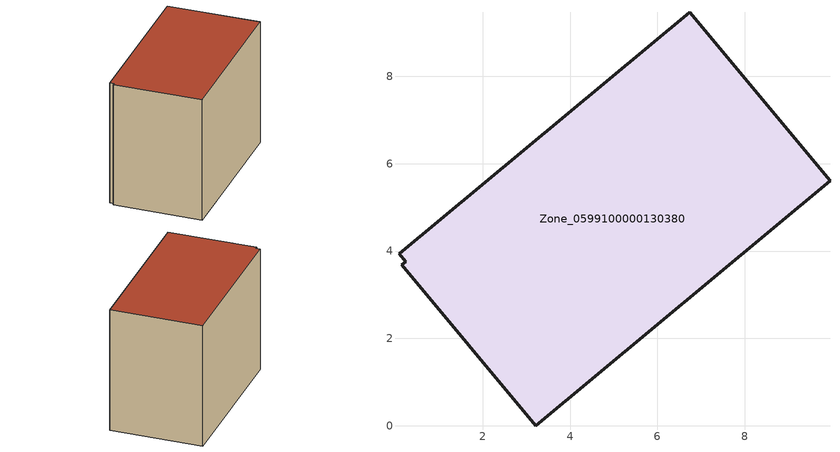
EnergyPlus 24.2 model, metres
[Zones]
Zone_0599100000130380
 floor ground (C_G): 0.15,3.68 0.24,3.76 0.1,3.94 6.74,9.47 9.95,5.61 3.21,0 z0
 wall outside (C_F): 9.95,5.61 6.74,9.47 0.1,3.94 0.24,3.76 0.15,3.68 3.21,0 9.95,5.61 z0:6.95
 roof outside (C_R): 0.24,3.76 0.15,3.68 3.21,0 9.95,5.61 6.74,9.47 0.1,3.94 z6.95
[BUILDING]
Pand.0599100000130380: North Axis=0; Terrain=City; Loads Convergence Tolerance Value=0.04; Temperature Convergence Tolerance Value=0.4; Solar Distribution=FullExterior; Maximum Number of Warmup Days=25; Minimum Number of Warmup Days=1
[Site:Location]
Rotterdam.The.Hague.AP_ZH_NLD Design_Conditions: Latitude=51.96; Longitude=4.45; Time Zone=1; Elevation=-4.5
[SITE:GROUNDTEMPERATURE:BUILDINGSURFACE]
18, 18, 18, 18, 18, 18, 18, 18, 18, 18, 18, 18
[MATERIAL] Thermal Absorptance=0.9; Solar Absorptance=0.7; Visible Absorptance=0.7
Name | Roughness | Thickness | Conductivity | Density | Specific Heat
G.TI.1946 | MediumSmooth | 0.15 | 1 | 540 | 1210
F.TI.1946 | Rough | 0.3 | 0.857143 | 1920 | 840
R.TI.1946 | MediumRough | 0.2 | 0.1 | 1500 | 1000
[CONSTRUCTION]
C_G: G.TI.1946
C_F: F.TI.1946
C_R: R.TI.1946
[ZONE]
Zone_0599100000130380: Type=1; Multiplier=1; Ceiling Height=Autocalculate; Volume=Autocalculate; Floor Area=autocalculate; Part of Total Floor Area=Yes
[ZONEINFILTRATION:DESIGNFLOWRATE]
Infil_Zone_0599100000130380: Zone or ZoneList or Space or SpaceList=Zone_0599100000130380; Schedule=AlwaysOn; Design Flow Rate Calculation Method=Flow/Area; Flow Rate per Floor Area=0.003; Constant Term Coefficient=1; Temperature Term Coefficient=0; Velocity Term Coefficient=0; Velocity Squared Term Coefficient=0
[HVACTEMPLATE:ZONE:IDEALLOADSAIRSYSTEM]
Zone_0599100000130380: Maximum Heating Supply Air Temperature=50; Minimum Cooling Supply Air Temperature=13; Maximum Heating Supply Air Humidity Ratio=0.0156; Minimum Cooling Supply Air Humidity Ratio=0.0077; Heating Limit=NoLimit; Cooling Limit=NoLimit; Dehumidification Control Type=ConstantSensibleHeatRatio; Cooling Sensible Heat Ratio=0.7; Dehumidification Setpoint=60; Humidification Control Type=None; Humidification Setpoint=30; Outdoor Air Method=None; Outdoor Air Flow Rate per Person=0.00944; Outdoor Air Flow Rate per Zone Floor Area=0; Outdoor Air Flow Rate per Zone=0; Demand Controlled Ventilation Type=None; Outdoor Air Economizer Type=NoEconomizer; Heat Recovery Type=None; Sensible Heat Recovery Effectiveness=0.7; Latent Heat Recovery Effectiveness=0.65
[ZONECONTROL:THERMOSTAT]
ThermostatControl_Zone_0599100000130380: Zone or ZoneList=Zone_0599100000130380; Control Type Schedule=DualSetpointControlType; Control 1=Thermostat_Zone_0599100000130380; Temperature Difference Between Cutout And Setpoint=0
[THERMOSTATSETPOINT:DUALSETPOINT]
Thermostat_Zone_0599100000130380: Heating Setpoint Temperature Schedule=HeatingSetpoint_Zone_0599100000130380; Cooling Setpoint Temperature Schedule=CoolingSetpoint_Zone_0599100000130380
[SCHEDULE:COMPACT]
HeatingSetpoint_Zone_0599100000130380: Through: 12/31, For: AllDays, Until: 24:00, 21
CoolingSetpoint_Zone_0599100000130380: Through: 12/31, For: AllDays, Until: 24:00, 24
DualSetpointControlType: Through: 12/31, For: AllDays, Until: 24:00, 4
AlwaysOn: Through: 12/31, For: AllDays, Until: 24:00, 1
